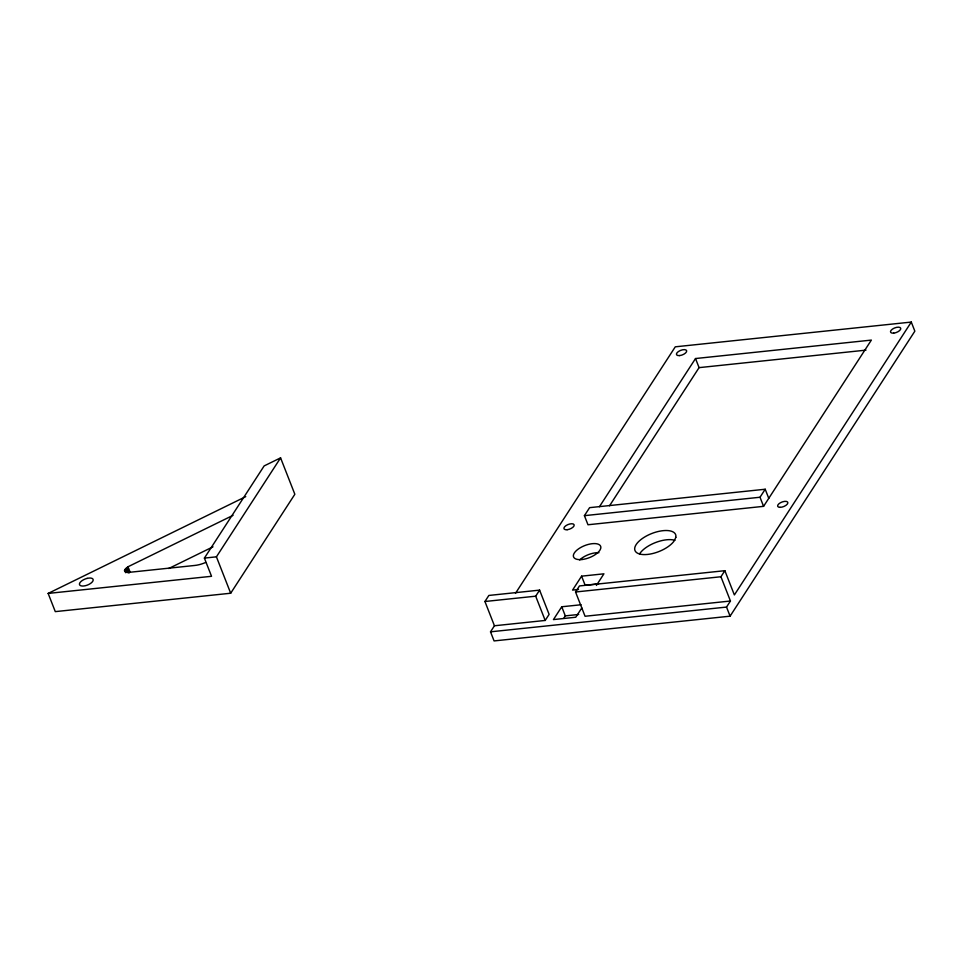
<?xml version="1.0" encoding="UTF-8"?>
<svg xmlns="http://www.w3.org/2000/svg" width="963" height="963" viewBox="0 0 963 963"><rect width="100%" height="100%" fill="white"/><g stroke="black" fill="none" stroke-linecap="round" stroke-linejoin="round"><path stroke-width="1.44" d="M233.058 515.325L128.007 566.762L124.432 570.662L125.72 572.239L127.85 572.479L194.598 565.474A17.888 7.957 -21.4 0 0 205.673 562.452M48.15 593.425L211.535 576.295L204.397 558.095L264.151 465.911L280.582 457.87L294.847 494.272L230.687 593.232L55.288 611.625L48.15 593.425L245.746 496.631M204.397 558.095L216.422 556.831L280.582 457.87M494.44 625.769L484.931 601.502L488.855 595.447L539.605 590.126L549.115 614.394L545.19 620.449L494.44 625.769L490.516 631.824L494.079 640.925L730.086 616.176L914.85 331.176L911.287 322.075L675.28 346.824L515.494 593.304M599.443 506.731L695.515 358.537L871.359 340.095L763.575 506.345L587.984 524.763L584.409 515.662L589.609 507.657L765.2 489.24L768.763 498.34M484.931 601.502L535.681 596.181L539.605 590.126M609.519 505.792L699.078 367.637L865.978 350.135M581.098 604.752L561.742 606.774L553.448 619.582L575.766 617.235L581.808 607.93M596.398 585.42L603.921 573.816L581.592 576.163L572.564 590.09L578.522 589.464M724.862 570.686L720.938 576.753L730.448 601.02L585.059 616.26L575.549 591.992L579.473 585.937L724.862 570.686L734.372 594.953L911.287 322.075M563.8 618.21L565.305 615.875L578.703 614.466M584.409 515.662L760.012 497.245L765.2 489.24M490.516 631.824L726.523 607.075L730.448 601.02M168.706 568.519L213.004 546.815M598.553 583.855L585.155 585.263L581.592 576.163M575.549 591.992L720.938 576.753M760.012 497.245L763.575 506.345M695.515 358.537L699.078 367.637M726.523 607.075L730.086 616.176M561.742 606.774L565.305 615.875M535.681 596.181L545.19 620.449M216.422 556.831L230.687 593.232M128.007 566.762L130.198 572.359M126.827 567.496L129.018 573.093M125.828 568.29L127.477 572.491M125.082 569.121L126.177 571.914M124.6 569.915L125.696 572.72M639.625 553.833A21.824 9.702 -21.4 0 1 674.919 540.315M579.678 559.948A14.553 6.464 -21.4 0 1 598.938 552.702M675.809 537.39L674.317 540.712A21.824 9.702 -21.4 0 1 647.87 554.399L647.329 554.459A21.824 9.702 -21.4 0 1 635.592 545.539A21.824 9.702 -21.4 0 1 659.462 531.227A21.824 9.702 -21.4 0 1 675.809 537.39M87.152 578.378L85.346 578.944A7.283 3.238 -21.4 0 0 79.484 583.71L79.508 584.601A7.283 3.238 -21.4 0 0 85.49 585.685L87.284 585.131A7.283 3.238 -21.4 0 0 93.206 579.907A7.283 3.238 -21.4 0 0 87.152 578.378M581.977 559.515A14.553 6.464 -21.4 0 0 600.719 546.478A14.553 6.464 -21.4 0 0 578.631 548.802A14.553 6.464 -21.4 0 0 581.977 559.515M679.613 355.588A5.453 2.432 -21.4 0 0 686.643 350.701A5.453 2.432 -21.4 0 0 678.361 351.579A5.453 2.432 -21.4 0 0 679.613 355.588M893.7 333.138A5.453 2.432 -21.4 0 0 900.73 328.251A5.453 2.432 -21.4 0 0 892.448 329.117A5.453 2.432 -21.4 0 0 893.7 333.138M567.111 529.722A5.453 2.432 -21.4 0 0 574.141 524.835A5.453 2.432 -21.4 0 0 565.859 525.702A5.453 2.432 -21.4 0 0 567.111 529.722M780.018 507.345A5.453 2.432 -21.4 0 0 787.878 502.842A5.453 2.432 -21.4 0 0 780.271 502.83A5.453 2.432 -21.4 0 0 780.018 507.345"/></g></svg>
